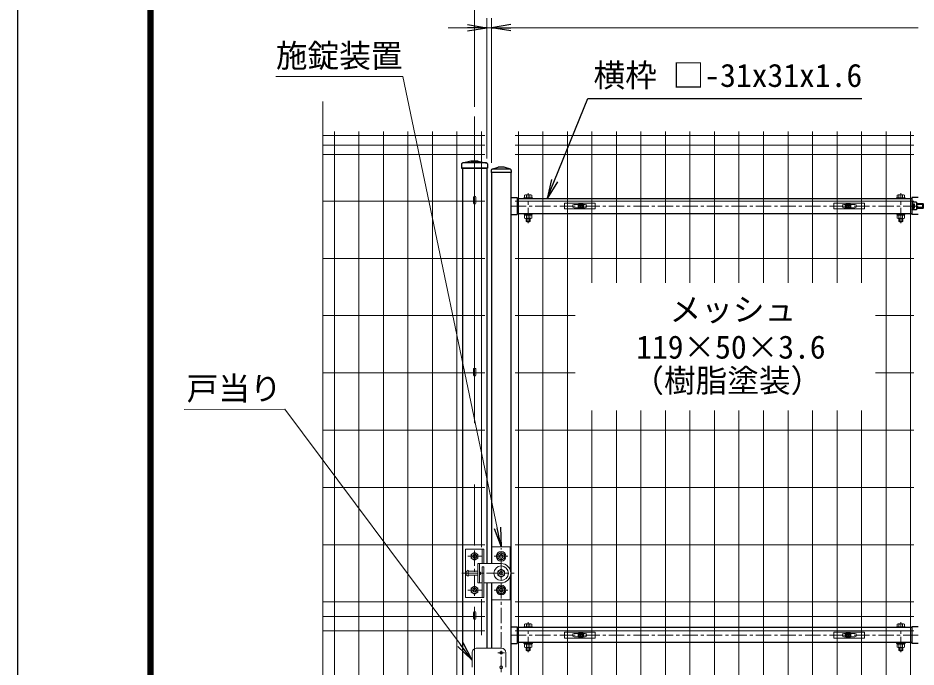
# Model space of a CAD drawing. Units: millimetres, scale not verified. Extents: x -6052 to 2348, y -2970 to 2970.
# Drawn here: x -6052 to -4192, y 284 to 1628 of the extents above; entities that cross this region are included whole.
import ezdxf
from ezdxf.enums import TextEntityAlignment as Align

# ---------------------------------------------------------------- set-up
doc = ezdxf.new("R2010")
doc.units = ezdxf.units.MM
doc.header["$LTSCALE"] = 20
doc.linetypes.add('USER1', pattern=[50.8, 31.75, -6.35, 6.35, -6.35])
for name, color, linetype, lineweight in [('0-0_Defpoints', 7, 'Continuous', 25), ('0-2_D-STR-TXT', 7, 'Continuous', 13), ('0-3_D-STR1', 1, 'Continuous', 25), ('0-4_D-BMK', 2, 'USER1', 13), ('0-5_D-STR-DIM', 7, 'Continuous', 13), ('0-6_0', 7, 'Continuous', 25), ('0-7_D-STR3', 3, 'Continuous', 13), ('0-8_D-STR2', 7, 'Continuous', 13), ('0-9_D-TTL', 7, 'Continuous', 25)]:
    doc.layers.add(name, color=color, linetype=linetype, lineweight=lineweight)
doc.styles.add('ＭＳ ゴシック', font='')
doc.styles.get('ＭＳ ゴシック').set_extended_font_data('MS Gothic')

# ---------------------------------------------------------------- blocks, each defined once
blk = doc.blocks.new('_Open')
at = {"layer": '0-6_0'}
blk.add_line((-20, 3.33), (0, 0), dxfattribs=at)
blk.add_lwpolyline([(-20, -3.33), (0, 0), (-20, 0)], dxfattribs=at)
blk = doc.blocks.new('A$Cd95602ae')
at = {"layer": '0-0_Defpoints'}
for p, q in [((-196.8, 129.6), (-196.8, -129.6)), ((-196.8, 90.9), (-196.8, -90.9)), ((-196.8, 90.9), (-98.4, 90.9)), ((-196.8, 45.5), (-98.4, 45.5)), ((-177.2, 157.5), (-177.2, -157.5)), ((-98.4, 90.9), (-98.4, -90.9)), ((267.2, 98.4), (0, 98.4)), ((299.7, 65.9), (0, 65.9)), ((267.2, -98.4), (267.2, 98.4)), ((299.7, 65.9), (267.2, 98.4)), ((299.7, -65.9), (299.7, 65.9)), ((-196.8, -45.5), (-98.4, -45.5)), ((-196.8, -90.9), (-98.4, -90.9)), ((299.7, -65.9), (0, -65.9)), ((267.2, -98.4), (0, -98.4)), ((299.7, -65.9), (267.2, -98.4))]:
    blk.add_line(p, q, dxfattribs=at)
for points in [[(0, 157.5), (0, -157.5), (-177.2, -157.5), (-196.8, -129.6)], [(0, 157.5), (-177.2, 157.5), (-196.8, 129.6)]]:
    blk.add_lwpolyline(points, dxfattribs=at)
blk = doc.blocks.new('U16')
at = {"layer": '0-0_Defpoints'}
for centre in [(3900, 36915), (14980, 36915), (3900, 19135), (14980, 19135)]:
    blk.add_circle(centre, 80, dxfattribs=at)
at = {"layer": '0-3_D-STR1'}
for p, q in [((180, 38392), (180, 38300)), ((213.9, 38437.9), (480, 38520)), ((979.2, 38440), (228, 38440)), ((720, 38520), (480, 38520)), ((986.2, 38437.9), (720, 38520)), ((1020, 38392), (1020, 38300)), ((1020, 38300), (180, 38300)), ((200, 38300), (200, 22100)), ((1000, 38300), (1000, 600)), ((1000, 37265), (1260, 37265)), ((1260, 37265), (1260, 36565)), ((1260, 37225), (17620, 37225)), ((17620, 37265), (17620, 36565)), ((17880, 37265), (17620, 37265)), ((1000, 36565), (1260, 36565)), ((1260, 36605), (17620, 36605)), ((17880, 36565), (17620, 36565)), ((200, 21300), (200, 18600.4)), ((1000, 19485), (1260, 19485)), ((1260, 19485), (1260, 18785)), ((17620, 19445), (1260, 19445)), ((17880, 19485), (17620, 19485)), ((17620, 19485), (17620, 18785)), ((1000, 18785), (1260, 18785)), ((17620, 18825), (1260, 18825)), ((17880, 18785), (17620, 18785))]:
    blk.add_line(p, q, dxfattribs=at)
for centre, start, end in [((228, 38392), 90, 180), ((972, 38392), 0, 72.84994)]:
    blk.add_arc(centre, 48, start, end, dxfattribs=at)
at = {"layer": '0-4_D-BMK'}
for p, q in [((1720, 36208), (1720, 37449.8)), ((17160, 36208), (17160, 37449.8)), ((1000, 36915), (17880, 36915)), ((600, 17600), (600, 22740)), ((-782.5, 22400), (-217.5, 22400)), ((-500, 22640), (-500, 20760)), ((317.6, 22400), (882.5, 22400)), ((-1024.3, 21700), (1136.8, 21700)), ((-782.5, 21000), (-217.5, 21000)), ((317.6, 21000), (882.5, 21000)), ((1720, 18428), (1720, 19669.8)), ((17160, 18428), (17160, 19669.8)), ((1000, 19135), (17880, 19135)), ((462.3, 18400), (737.7, 18400))]:
    blk.add_line(p, q, dxfattribs=at)
at = {"layer": '0-7_D-STR3'}
for p, q in [((1540, 37257), (1540, 37225)), ((1540, 37257), (1900, 37257)), ((1540, 37225), (1900, 37225)), ((1570, 37257), (1570, 37366)), ((1870.1, 37257), (1570, 37257)), ((1832.5, 37377.1), (1607.5, 37377.1)), ((1645, 37257), (1645, 37366)), ((1795, 37257), (1795, 37366)), ((1870.1, 37257), (1870.1, 37366)), ((1900, 37257), (1900, 37225)), ((16980, 37257), (16980, 37225)), ((17340, 37257), (16980, 37257)), ((17340, 37225), (16980, 37225)), ((17010, 37257), (17010, 37366)), ((17010, 37257), (17310, 37257)), ((17047.5, 37377.1), (17272.5, 37377.1)), ((17085, 37257), (17085, 37366)), ((17235, 37257), (17235, 37366)), ((17310, 37257), (17310, 37366)), ((17340, 37257), (17340, 37225)), ((1540, 36605), (1540, 36573)), ((1540, 36605), (1900, 36605)), ((1540, 36573), (1900, 36573)), ((1570, 36533), (1570, 36414)), ((1645, 36533), (1645, 36414)), ((1727.5, 36533), (1704.4, 36573)), ((1741.4, 36533), (1718.3, 36573)), ((1795, 36533), (1795, 36414)), ((1870.1, 36533), (1870.1, 36414)), ((1900, 36605), (1900, 36573)), ((16980, 36605), (16980, 36573)), ((17340, 36605), (16980, 36605)), ((17340, 36573), (16980, 36573)), ((17010, 36533), (17010, 36414)), ((17085, 36533), (17085, 36414)), ((17138.6, 36533), (17161.7, 36573)), ((17152.5, 36533), (17175.6, 36573)), ((17235, 36533), (17235, 36414)), ((17310, 36533), (17310, 36414)), ((17340, 36605), (17340, 36573)), ((1607.5, 36403), (1832.5, 36403)), ((1640, 36277), (1640, 36403)), ((1640, 36277), (1660, 36257)), ((1640, 36277), (1800, 36277)), ((1660, 36257), (1660, 36403)), ((1780, 36257), (1660, 36257)), ((1780, 36257), (1780, 36403)), ((1780, 36257), (1800, 36277)), ((1800, 36277), (1800, 36403)), ((17272.5, 36403), (17047.5, 36403)), ((17080, 36277), (17080, 36403)), ((17100, 36257), (17080, 36277)), ((17240, 36277), (17080, 36277)), ((17100, 36257), (17100, 36403)), ((17100, 36257), (17220, 36257)), ((17220, 36257), (17220, 36403)), ((17240, 36277), (17220, 36257)), ((17240, 36277), (17240, 36403)), ((980, 22800), (220, 22800)), ((220, 22800), (220, 22100)), ((980, 21824.9), (980, 22800)), ((-880, 20700), (-880, 22700)), ((-880, 22700), (-120, 22700)), ((-500, 22561.7), (-640, 22480.8)), ((-640, 22319.2), (-640, 22480.8)), ((-500, 22561.7), (-360, 22480.8)), ((-360, 22319.2), (-360, 22480.8)), ((-180, 22100), (-180, 22700)), ((-120, 22100), (-120, 22700)), ((600, 22561.7), (460, 22480.8)), ((460, 22319.2), (460, 22480.8)), ((600, 22561.7), (740, 22480.8)), ((740, 22319.2), (740, 22480.8)), ((-500, 22238.3), (-640, 22319.2)), ((-500, 22238.3), (-360, 22319.2)), ((-360, 22100), (600, 22100)), ((-360, 22100), (-360, 21300)), ((-300, 22100), (-300, 21300)), ((-180, 21960), (-120, 21960)), ((-180, 21960), (-180, 20700)), ((-120, 21960), (-120, 20700)), ((600, 22238.3), (460, 22319.2)), ((600, 22238.3), (740, 22319.2)), ((-760, 21580), (-760, 21820)), ((-360, 21780), (-760, 21780)), ((-360, 21620), (-760, 21620)), ((-260, 21750), (-300, 21750)), ((-260, 21650), (-300, 21650)), ((-260, 21650), (-260, 21750)), ((600, 21861.7), (460, 21780.8)), ((460, 21619.2), (460, 21780.8)), ((600, 21538.3), (460, 21619.2)), ((600, 21861.7), (740, 21780.8)), ((600, 21538.3), (740, 21619.2)), ((740, 21619.2), (740, 21780.8)), ((-880, 21566.4), (-880, 20700)), ((-360, 21300), (-180, 21300)), ((-120, 21300), (600, 21300)), ((220, 20600), (220, 21300)), ((980, 21575.1), (980, 20600)), ((-500, 21161.7), (-640, 21080.8)), ((-640, 21080.8), (-640, 20919.2)), ((-500, 20838.3), (-640, 20919.2)), ((-500, 21161.7), (-360, 21080.8)), ((-500, 20838.3), (-360, 20919.2)), ((-360, 21080.8), (-360, 20919.2)), ((600, 21161.7), (460, 21080.8)), ((600, 21161.7), (460, 21080.8)), ((460, 20919.2), (460, 21080.8)), ((460, 21080.8), (460, 20919.2)), ((600, 20838.3), (460, 20919.2)), ((600, 20838.3), (460, 20919.2)), ((600, 21161.7), (740, 21080.8)), ((600, 21161.7), (740, 21080.8)), ((600, 20838.3), (740, 20919.2)), ((600, 20838.3), (740, 20919.2)), ((740, 20919.2), (740, 21080.8)), ((740, 21080.8), (740, 20919.2)), ((-880, 20700), (-120, 20700)), ((980, 20600), (220, 20600)), ((1540, 19477), (1540, 19445)), ((1540, 19477), (1900, 19477)), ((1540, 19445), (1900, 19445)), ((1570, 19477), (1570, 19586)), ((1870.1, 19477), (1570, 19477)), ((1832.5, 19597.1), (1607.5, 19597.1)), ((1645, 19477), (1645, 19586)), ((1795, 19477), (1795, 19586)), ((1870.1, 19477), (1870.1, 19586)), ((1900, 19477), (1900, 19445)), ((16980, 19477), (16980, 19445)), ((17340, 19477), (16980, 19477)), ((17340, 19445), (16980, 19445)), ((17010, 19477), (17010, 19586)), ((17010, 19477), (17310, 19477)), ((17047.5, 19597.1), (17272.5, 19597.1)), ((17085, 19477), (17085, 19586)), ((17235, 19477), (17235, 19586)), ((17310, 19477), (17310, 19586)), ((17340, 19477), (17340, 19445)), ((1540, 18825), (1540, 18793)), ((1540, 18825), (1900, 18825)), ((1540, 18793), (1900, 18793)), ((1570, 18753), (1570, 18634)), ((1607.5, 18623), (1832.5, 18623)), ((1640, 18497), (1640, 18623)), ((1645, 18753), (1645, 18634)), ((1660, 18477), (1660, 18623)), ((1727.5, 18753), (1704.4, 18793)), ((1741.4, 18753), (1718.3, 18793)), ((1780, 18477), (1780, 18623)), ((1795, 18753), (1795, 18634)), ((1800, 18497), (1800, 18623)), ((1870.1, 18753), (1870.1, 18634)), ((1900, 18825), (1900, 18793)), ((16980, 18825), (16980, 18793)), ((17340, 18825), (16980, 18825)), ((17340, 18793), (16980, 18793)), ((17010, 18753), (17010, 18634)), ((17272.5, 18623), (17047.5, 18623)), ((17080, 18497), (17080, 18623)), ((17085, 18753), (17085, 18634)), ((17100, 18477), (17100, 18623)), ((17138.6, 18753), (17161.7, 18793)), ((17152.5, 18753), (17175.6, 18793)), ((17220, 18477), (17220, 18623)), ((17235, 18753), (17235, 18634)), ((17240, 18497), (17240, 18623)), ((17310, 18753), (17310, 18634)), ((17340, 18825), (17340, 18793)), ((-600, 17800), (-600, 18400)), ((-400, 18600), (600, 18600)), ((800, 17800), (800, 18400)), ((1640, 18497), (1660, 18477)), ((1640, 18497), (1800, 18497)), ((1780, 18477), (1660, 18477)), ((1780, 18477), (1800, 18497)), ((17100, 18477), (17080, 18497)), ((17240, 18497), (17080, 18497)), ((17100, 18477), (17220, 18477)), ((17240, 18497), (17220, 18477))]:
    blk.add_line(p, q, dxfattribs=at)
for points in [[(1874, 36533), (1566, 36533), (1566, 36573)], [(1874, 36533), (1874, 36573), (1566, 36573)], [(17006, 36533), (17314, 36533), (17314, 36573)], [(17006, 36533), (17006, 36573), (17314, 36573)], [(1874, 18753), (1566, 18753), (1566, 18793)], [(1874, 18753), (1874, 18793), (1566, 18793)], [(17006, 18753), (17314, 18753), (17314, 18793)], [(17006, 18753), (17006, 18793), (17314, 18793)]]:
    blk.add_lwpolyline(points, dxfattribs=at)
for centre, radius in [((-500, 22400), 140), ((-500, 22400), 80), ((-500, 22400), 70), ((600, 22400), 200), ((600, 22400), 140), ((600, 22400), 80), ((600, 22400), 70), ((600, 21700), 300), ((600, 21700), 140), ((600, 21700), 80), ((600, 21700), 70), ((-500, 21000), 140), ((-500, 21000), 80), ((-500, 21000), 70), ((600, 21000), 200), ((600, 21000), 200), ((600, 21000), 140), ((600, 21000), 140), ((600, 21000), 80), ((600, 21000), 80), ((600, 21000), 70), ((600, 21000), 70), ((600, 18400), 60), ((600, 17800), 60)]:
    blk.add_circle(centre, radius, dxfattribs=at)
for centre, radius, start, end in [((1607.5, 37308), 69.1, 57.13278, 122.86722), ((1720, 37117.2), 259.8, 73.22135, 106.77865), ((1832.5, 37308), 69.1, 57.13278, 122.86722), ((17047.5, 37308), 69.1, 57.13278, 122.86722), ((17160, 37117.2), 259.8, 73.22135, 106.77865), ((17272.5, 37308), 69.1, 57.13278, 122.86722), ((1607.5, 36472.1), 69.1, 237.13278, 302.86722), ((1720, 36662.8), 259.8, 253.22135, 286.77865), ((1832.5, 36472.1), 69.1, 237.13278, 302.86722), ((17047.5, 36472.1), 69.1, 237.13278, 302.86722), ((17160, 36662.8), 259.8, 253.22135, 286.77865), ((17272.5, 36472.1), 69.1, 237.13278, 302.86722), ((600, 21700), 400, 270, 89.99983), ((-738, 21700), 122, 100.38886, 259.61115), ((1607.5, 19527.9), 69.1, 57.13278, 122.86722), ((1720, 19337.2), 259.8, 73.22135, 106.77865), ((1832.5, 19527.9), 69.1, 57.13278, 122.86722), ((17047.5, 19527.9), 69.1, 57.13278, 122.86722), ((17160, 19337.2), 259.8, 73.22135, 106.77865), ((17272.5, 19527.9), 69.1, 57.13278, 122.86722), ((1607.5, 18692.1), 69.1, 237.13278, 302.86722), ((1720, 18882.8), 259.8, 253.22135, 286.77865), ((1832.5, 18692.1), 69.1, 237.13278, 302.86722), ((17047.5, 18692.1), 69.1, 237.13278, 302.86722), ((17160, 18882.8), 259.8, 253.22135, 286.77865), ((17272.5, 18692.1), 69.1, 237.13278, 302.86722), ((-400, 18400), 200, 90, 180.00001), ((600, 18400), 200, 0, 90)]:
    blk.add_arc(centre, radius, start, end, dxfattribs=at)
at = {"layer": '0-5_D-STR-DIM'}
blk.add_blockref('A$Cd95602ae', (17810, 36915), dxfattribs=at)
blk = doc.blocks.new('A$C1aa64d16')
at = {"layer": '0-7_D-STR3'}
for p, q in [((-679.7, 120), (590.3, 120)), ((-679.7, -120), (-679.7, 120)), ((-274.7, 70), (-91.2, 70)), ((-37.1, 8.4), (-63, 7.9)), ((-63, 7.9), (-63, -7.9)), ((-7.9, 63), (-8.4, 37.1)), ((-7.9, 63), (7.9, 63)), ((7.9, 63), (8.4, 37.1)), ((37.1, 8.4), (63, 7.9)), ((63, 7.9), (63, -7.9)), ((91.2, 70), (185.3, 70)), ((-274.7, -70), (-91.2, -70)), ((-37.1, -8.4), (-63, -7.9)), ((-7.9, -63), (-8.4, -37.1)), ((37.1, -8.4), (63, -7.9)), ((91.2, -70), (185.3, -70))]:
    blk.add_line(p, q, dxfattribs=at)
for points in [[(-679.7, -120), (590.3, -120), (590.3, 120)], [(-7.9, -63), (7.9, -63), (8.4, -37.1)]]:
    blk.add_lwpolyline(points, dxfattribs=at)
for radius in [115, 105]:
    blk.add_circle((0, 0), radius, dxfattribs=at)
for centre, radius, start, end in [((-274.7, 0), 70, 90, 270), ((-38.1, 38.1), 29.8, 270, 0), ((38.1, 38.1), 29.8, 180, 270), ((185.3, 0), 70, 270, 90), ((-38.1, -38.1), 29.8, 0, 90), ((38.1, -38.1), 29.8, 90, 180)]:
    blk.add_arc(centre, radius, start, end, dxfattribs=at)
blk = doc.blocks.new('A$Cf29bf4b8')
at = {"layer": '0-7_D-STR3'}
for p, q in [((-590.3, 120), (679.7, 120)), ((-590.3, -120), (-590.3, 120)), ((-185.3, 70), (-91.2, 70)), ((-37.1, 8.4), (-63, 7.9)), ((-63, 7.9), (-63, -7.9)), ((-7.9, 63), (-8.4, 37.1)), ((-7.9, 63), (7.9, 63)), ((7.9, 63), (8.4, 37.1)), ((37.1, 8.4), (63, 7.9)), ((63, 7.9), (63, -7.9)), ((91.2, 70), (274.7, 70)), ((-185.3, -70), (-91.2, -70)), ((-37.1, -8.4), (-63, -7.9)), ((-7.9, -63), (-8.4, -37.1)), ((37.1, -8.4), (63, -7.9)), ((91.2, -70), (274.7, -70))]:
    blk.add_line(p, q, dxfattribs=at)
for points in [[(-590.3, -120), (679.7, -120), (679.7, 120)], [(-7.9, -63), (7.9, -63), (8.4, -37.1)]]:
    blk.add_lwpolyline(points, dxfattribs=at)
for radius in [115, 105]:
    blk.add_circle((0, 0), radius, dxfattribs=at)
for centre, radius, start, end in [((-185.3, 0), 70, 90, 270), ((-38.1, 38.1), 29.8, 270, 0), ((38.1, 38.1), 29.8, 180, 270), ((274.7, 0), 70, 270, 90), ((-38.1, -38.1), 29.8, 0, 90), ((38.1, -38.1), 29.8, 90, 180)]:
    blk.add_arc(centre, radius, start, end, dxfattribs=at)
blk = doc.blocks.new('MLeader1')
at = {"layer": '0-2_D-STR-TXT', "lineweight": 25}
blk.add_line((-4934.83, 1288.81), (-4956.11, 1254.29), dxfattribs=at)
for points in [[(-4941, 1291.33), (-4871.49, 1461.75), (-4318.54, 1461.75), (-4304.22, 1461.75)], [(-4947.18, 1293.84), (-4956.11, 1254.29), (-4941, 1291.33)]]:
    blk.add_lwpolyline(points, dxfattribs=at)

msp = doc.modelspace()

# ---------------------------------------------------------------- linework, layer by layer
at = {"layer": '0-2_D-STR-TXT'}
for points in [[(-5518.46, 1507.34), (-5255.13, 1507.34), (-5059.59, 572.14)], [(-5708.38, 817.34), (-5499.35, 817.95), (-5135.8, 330.25)]]:
    msp.add_lwpolyline(points, dxfattribs=at)
at = {"layer": '0-3_D-STR1'}
for p, q in [((-5133.25, 1325.99), (-5133.41, 1316.99)), ((-5133.25, 1325.99), (-5133.41, 1316.99)), ((-5113.91, 1331.99), (-5131.7, 1327.9)), ((-5113.91, 1331.99), (-5131.7, 1327.9)), ((-5081.49, 1327.99), (-5131.32, 1327.99)), ((-5113.91, 1331.99), (-5098.91, 1331.99)), ((-5098.91, 1331.99), (-5113.91, 1331.99)), ((-5098.91, 1331.99), (-5081.11, 1327.9)), ((-5098.91, 1331.99), (-5081.11, 1327.9)), ((-5079.56, 1325.99), (-5079.41, 1316.99)), ((-5133.41, 1316.99), (-5079.41, 1316.99)), ((-5079.41, 1316.99), (-5133.41, 1316.99)), ((-5131.41, 1316.99), (-5131.41, -513.01)), ((-5081.41, 1316.99), (-5081.41, 497.99)), ((-5081.41, 457.99), (-5081.41, 322.99))]:
    msp.add_line(p, q, dxfattribs=at)
for centre, start, end in [((-5131.25, 1325.95), 102.93782, 179), ((-5131.25, 1325.95), 102.93782, 179), ((-5081.56, 1325.95), 1, 77.06218)]:
    msp.add_arc(centre, 2, start, end, dxfattribs=at)
at = {"layer": '0-4_D-BMK'}
msp.add_line((-5106.41, 1424.07), (-5106.41, -740.13), dxfattribs=at)
at = {"layer": '0-5_D-STR-DIM'}
for p, q in [((-5106.41, 1444.07), (-5106.41, 1748.23)), ((-5081.41, 1336.99), (-5081.41, 1628.23)), ((-5071.41, 1327.99), (-5071.41, 1628.23)), ((-5071.41, 1327.99), (-5071.41, 1628.23)), ((-5121.41, 1608.23), (-5161.41, 1608.23)), ((-5081.41, 1608.23), (-5071.41, 1608.23)), ((-5031.41, 1608.23), (-4187.41, 1608.23)), ((-5031.41, 1608.23), (-4991.41, 1608.23)), ((-4187.41, 1608.23), (-4227.41, 1608.23)), ((-5420.8, 1455.6), (-5420.8, -726.64))]:
    msp.add_line(p, q, dxfattribs=at)
at = {"layer": '0-7_D-STR3'}
for p, q in [((-5109.01, 1257.16), (-5109.01, 1244.99)), ((-5103.81, 1257.16), (-5103.81, 1244.99)), ((-5109.01, 901.26), (-5109.01, 889.09)), ((-5103.81, 901.26), (-5103.81, 889.09)), ((-5109.01, 396.66), (-5109.01, 384.49)), ((-5103.81, 396.66), (-5103.81, 384.49))]:
    msp.add_line(p, q, dxfattribs=at)
for centre in [(-5106.41, 1244.99), (-5106.41, 889.09), (-5106.41, 384.49)]:
    msp.add_arc(centre, 2.6, 180, 0, dxfattribs=at)
for centre in [(-5106.41, 1257.14), (-5106.41, 901.25), (-5106.41, 396.64)]:
    msp.add_ellipse(centre, major_axis=(-2.6, 0), ratio=0.649974, start_param=3.1415927, end_param=6.2831853, dxfattribs=at)
at = {"layer": '0-8_D-STR2'}
for p, q in [((-5085.21, 1384.56), (-5420.8, 1384.56)), ((-5396.83, 1392.99), (-5396.83, -577.01)), ((-5346.06, 1392.99), (-5346.06, -577.01)), ((-5295.29, 1392.99), (-5295.29, -577.01)), ((-5244.52, 1392.99), (-5244.52, -577.01)), ((-5193.75, 1392.99), (-5193.75, -577.01)), ((-5142.98, 1392.99), (-5142.98, -577.01)), ((-5092.21, 1392.99), (-5092.21, 531.69)), ((-5022.56, 1384.56), (-4196.24, 1384.56)), ((-5015.56, 1392.99), (-5015.56, -577.01)), ((-4964.79, 1392.99), (-4964.79, -577.01)), ((-4914.02, 1392.99), (-4914.02, -577.01)), ((-4863.25, 1392.99), (-4863.25, 1079.88)), ((-4812.48, 1392.99), (-4812.48, 1079.88)), ((-4761.71, 1392.99), (-4761.71, 1079.88)), ((-4710.94, 1392.99), (-4710.94, 1079.88)), ((-4660.17, 1392.99), (-4660.17, 1079.88)), ((-4609.4, 1392.99), (-4609.4, 1079.88)), ((-4558.63, 1392.99), (-4558.63, 1079.88)), ((-4507.86, 1392.99), (-4507.86, 1079.88)), ((-4457.09, 1392.99), (-4457.09, 1079.88)), ((-4406.32, 1392.99), (-4406.32, 1079.88)), ((-4355.55, 1392.99), (-4355.55, 1079.88)), ((-4304.78, 1392.99), (-4304.78, 1079.88)), ((-4254.01, 1392.99), (-4254.01, -577.01)), ((-4203.24, 1392.99), (-4203.24, -577.01)), ((-5085.21, 1364.99), (-5420.8, 1364.99)), ((-5022.56, 1364.99), (-4196.24, 1364.99)), ((-5085.21, 1345.42), (-5420.8, 1345.42)), ((-5022.56, 1345.42), (-4196.24, 1345.42)), ((-5085.21, 1248.99), (-5420.8, 1248.99)), ((-5022.56, 1248.99), (-4196.24, 1248.99)), ((-5085.21, 1130.35), (-5420.8, 1130.35)), ((-5022.56, 1130.35), (-4196.24, 1130.35)), ((-5085.21, 1011.7), (-5420.8, 1011.7)), ((-5022.56, 1011.7), (-4897.75, 1011.7)), ((-4275.56, 1011.7), (-4196.24, 1011.7)), ((-5085.21, 893.06), (-5420.8, 893.06)), ((-5022.56, 893.06), (-4897.75, 893.06)), ((-4275.56, 893.06), (-4196.24, 893.06)), ((-4863.25, 815.07), (-4863.25, -577.01)), ((-4812.48, 815.07), (-4812.48, -577.01)), ((-4761.71, 815.07), (-4761.71, -577.01)), ((-4710.94, 815.07), (-4710.94, -577.01)), ((-4660.17, 815.07), (-4660.17, -577.01)), ((-4609.4, 815.07), (-4609.4, -577.01)), ((-4558.63, 815.07), (-4558.63, -577.01)), ((-4507.86, 815.07), (-4507.86, -577.01)), ((-4457.09, 815.07), (-4457.09, -577.01)), ((-4406.32, 815.07), (-4406.32, -577.01)), ((-4355.55, 815.07), (-4355.55, -577.01)), ((-4304.78, 815.07), (-4304.78, -577.01)), ((-5085.21, 774.42), (-5420.8, 774.42)), ((-5022.56, 774.42), (-4196.24, 774.42)), ((-5085.21, 655.77), (-5420.8, 655.77)), ((-5022.56, 655.77), (-4196.24, 655.77)), ((-5085.21, 537.13), (-5420.8, 537.13)), ((-5022.56, 537.13), (-4196.24, 537.13)), ((-5085.21, 418.49), (-5420.8, 418.49)), ((-5092.21, 424.29), (-5092.21, 349.62)), ((-5022.56, 418.49), (-4196.24, 418.49)), ((-5085.21, 388.49), (-5420.8, 388.49)), ((-5022.56, 388.49), (-4196.24, 388.49)), ((-5085.21, 358.49), (-5420.8, 358.49)), ((-5022.56, 358.49), (-4196.24, 358.49))]:
    msp.add_line(p, q, dxfattribs=at)
at = {"layer": '0-9_D-TTL', "color": 2}
msp.add_lwpolyline([(-6052.49, 2970), (2347.51, 2970), (2347.51, -2970), (-6052.49, -2970)], close=True, dxfattribs=at)
at = {"layer": '0-9_D-TTL'}
for points in [[(-5782.49, 2750), (2077.51, 2750), (2077.51, -2750), (-5782.49, -2750)], [(-5779.99, 2747.5), (2075.01, 2747.5), (2075.01, -2747.5), (-5779.99, -2747.5)], [(-5777.49, 2745), (2072.51, 2745), (2072.51, -2745), (-5777.49, -2745)], [(-5774.99, 2742.5), (2070.01, 2742.5), (2070.01, -2742.5), (-5774.99, -2742.5)], [(-5772.49, 2740), (2067.51, 2740), (2067.51, -2740), (-5772.49, -2740)]]:
    msp.add_lwpolyline(points, close=True, dxfattribs=at)

# ---------------------------------------------------------------- block references
at = {"layer": '0-2_D-STR-TXT'}
msp.add_blockref('MLeader1', (0, 0), dxfattribs=at)
at = {"layer": '0-2_D-STR-TXT', "xscale": 2, "yscale": 2}
for p, rotation in [((-5051.4, 532.99), 281.80981), ((-5111.89, 298.18), 306.70235)]:
    msp.add_blockref('_Open', p, dxfattribs=dict(at, rotation=rotation))
at = {"layer": '0-5_D-STR-DIM'}
for name, p, xscale, yscale in [('_Open', (-5081.41, 1608.23), 2, 2), ('U16', (-5081.41, -607.01), 0.05, 0.05), ('A$C1aa64d16', (-4886.41, 1238.74), 0.05, 0.05), ('A$Cf29bf4b8', (-4332.41, 1238.74), 0.05, 0.05), ('A$C1aa64d16', (-4886.41, 349.74), 0.05, 0.05), ('A$Cf29bf4b8', (-4332.41, 349.74), 0.05, 0.05)]:
    msp.add_blockref(name, p, dxfattribs=dict(at, xscale=xscale, yscale=yscale))
at = {"layer": '0-5_D-STR-DIM', "xscale": 2, "yscale": 2, "rotation": 180}
msp.add_blockref('_Open', (-5071.41, 1608.23), dxfattribs=at)
msp.add_blockref('_Open', (-5071.41, 1608.23), dxfattribs=at)

# ---------------------------------------------------------------- texts
at = {"layer": '0-2_D-STR-TXT', "style": 'ＭＳ ゴシック'}
for s, p in [('施錠装置', (-5518.18, 1511.72)), ('横枠 □-31x31x1.6', (-4859.98, 1471.07)), ('メッシュ', (-4702.44, 985.97)), ('119×50×3.6', (-4771.74, 908.15)), ('（樹脂塗装）', (-4779.68, 838.66)), ('戸当り', (-5702.97, 822.43))]:
    msp.add_text(s, height=48.09, dxfattribs=at).set_placement(p, align=Align.BOTTOM_LEFT)

doc.saveas('drawing.dxf')
